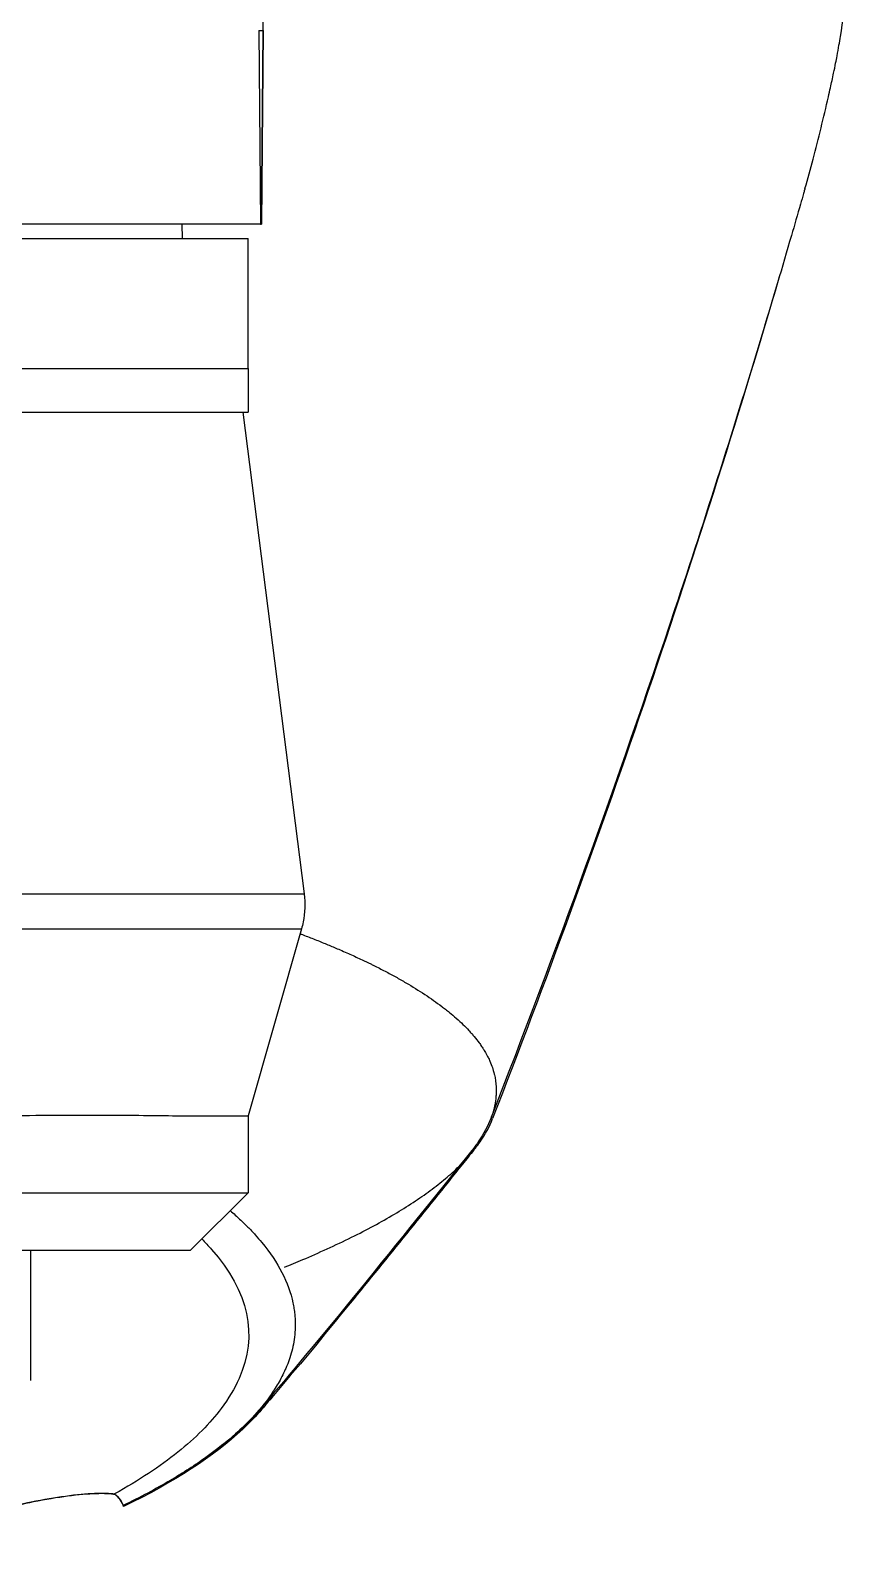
# Model space of a CAD drawing. Header units: millimetres. Extents: x 0 to 4378, y 0 to 2376.
# Drawn here: x 808.7 to 837.1, y 1954.2 to 2006.7 of the extents above; entities that cross this region are included whole.
import ezdxf

# ---------------------------------------------------------------- set-up
doc = ezdxf.new("R2010")
doc.units = ezdxf.units.MM
doc.header["$LTSCALE"] = 0.2

# ---------------------------------------------------------------- blocks, each defined once
blk = doc.blocks.new('A$C67cfe5fe')
for p, q in [((39.525, -159.701), (39.133, -123.115)), ((39.372, -159.7), (39.432, -166.4)), ((39.372, -159.7), (39.525, -159.701)), ((39.467, -166.4), (39.525, -159.701)), ((39.525, -159.701), (39.467, -166.4)), ((39.432, -166.4), (0.5, -166.4)), ((36.713, -166.4), (36.721, -166.9)), ((39.432, -166.4), (39.467, -166.4)), ((39.467, -166.4), (39.467, -166.4)), ((-39, -166.9), (39, -166.9)), ((39, -171.4), (39, -166.9)), ((-39, -171.4), (39, -171.4)), ((-39, -171.4), (39, -171.4)), ((39, -171.4), (39, -172.9)), ((-39, -172.9), (39, -172.9)), ((38.817, -172.9), (40.94, -189.566)), ((32.847, -189.566), (32.847, -189.566)), ((40.849, -190.77), (39, -197.241)), ((46.243, -193.907), (46.243, -193.907)), ((39, -197.241), (39, -199.9)), ((-39, -199.9), (39, -199.9)), ((37, -201.9), (39, -199.9)), ((37, -201.9), (-37, -201.9)), ((31.475, -201.9), (31.475, -206.4)), ((42.534, -203.719), (42.534, -203.719))]:
    blk.add_line(p, q)
for points, knots in [([(58.254, -165.167), (58.35, -164.829), (58.444, -164.49), (58.725, -163.435), (58.901, -162.719), (59.088, -161.895), (59.112, -161.789), (59.153, -161.604), (59.172, -161.519), (59.208, -161.35), (59.227, -161.263), (59.27, -161.061), (59.292, -160.949), (59.331, -160.751), (59.347, -160.668), (59.386, -160.463), (59.408, -160.34), (59.447, -160.115), (59.465, -160.013), (59.568, -159.382), (59.64, -158.853), (59.771, -157.636), (59.819, -156.947), (59.867, -155.561), (59.866, -154.863), (59.821, -153.721), (59.793, -153.274), (59.746, -152.726), (59.737, -152.625), (59.709, -152.337), (59.689, -152.151), (59.614, -151.514), (59.549, -151.06), (59.434, -150.365), (59.389, -150.12), (59.326, -149.791), (59.309, -149.706), (59.283, -149.576), (59.274, -149.533), (59.245, -149.392), (59.224, -149.292), (59.17, -149.044), (59.136, -148.889), (59.06, -148.545), (59.018, -148.362), (58.934, -148), (58.891, -147.822), (58.833, -147.582), (58.819, -147.524), (58.768, -147.316), (58.729, -147.161), (58.631, -146.775), (58.573, -146.556), (58.471, -146.172), (58.426, -146.008), (58.336, -145.683), (58.29, -145.518), (58.169, -145.095), (58.094, -144.841), (57.959, -144.395), (57.903, -144.209), (57.801, -143.883), (57.757, -143.743), (57.689, -143.532), (57.666, -143.461), (57.577, -143.187), (57.51, -142.984), (57.134, -141.868), (56.802, -140.957), (56.062, -139.072), (55.648, -138.095), (55.033, -136.747), (54.855, -136.368), (54.585, -135.807), (54.496, -135.625), (54.193, -135.013), (53.972, -134.58), (53.513, -133.707), (53.273, -133.264), (52.491, -131.864), (51.925, -130.912), (50.835, -129.193), (50.322, -128.424), (49.162, -126.769), (48.506, -125.885), (47.267, -124.309), (46.694, -123.614), (44.368, -120.916), (42.463, -118.975), (40.384, -117.136)], [-5.231512, -5.231512, -5.231512, -5.231512, -5.19041, -5.19041, -5.103809, -5.103809, -5.091041, -5.091041, -5.081268, -5.081268, -5.070806, -5.070806, -5.057101, -5.057101, -5.047416, -5.047416, -5.032993, -5.032993, -5.021064, -5.021064, -4.959513, -4.959513, -4.879662, -4.879662, -4.798866, -4.798866, -4.746913, -4.746913, -4.735039, -4.735039, -4.713278, -4.713278, -4.660559, -4.660559, -4.631405, -4.631405, -4.620962, -4.620962, -4.61581, -4.61581, -4.603824, -4.603824, -4.585775, -4.585775, -4.565126, -4.565126, -4.545061, -4.545061, -4.538129, -4.538129, -4.518662, -4.518662, -4.489931, -4.489931, -4.468034, -4.468034, -4.446173, -4.446173, -4.412022, -4.412022, -4.38742, -4.38742, -4.368644, -4.368644, -4.359076, -4.359076, -4.331844, -4.331844, -4.208918, -4.208918, -4.076245, -4.076245, -4.023995, -4.023995, -3.998904, -3.998904, -3.939656, -3.939656, -3.878964, -3.878964, -3.746371, -3.746371, -3.637173, -3.637173, -3.509455, -3.509455, -3.406658, -3.406658, -3.1054, -3.1054, -3.1054, -3.1054]), ([(58.254, -165.167), (58.253, -165.171), (58.251, -165.176), (58.246, -165.194), (58.242, -165.208), (58.227, -165.262), (58.215, -165.302), (58.169, -165.464), (58.134, -165.586), (57.995, -166.071), (57.89, -166.435), (57.467, -167.889), (57.145, -168.975), (55.84, -173.308), (54.818, -176.527), (51.766, -185.699), (49.635, -191.577), (47.394, -197.335)], [0, 0, 0, 0, 0.001443, 0.001443, 0.005773, 0.005773, 0.018764, 0.018764, 0.057734, 0.057734, 0.174646, 0.174646, 0.525395, 0.525395, 1.577897, 1.577897, 3.556056, 3.556056, 3.556056, 3.556056]), ([(10.424, -189.566), (14.454, -189.566), (18.319, -189.566), (21.827, -189.566), (23.818, -189.566), (25.726, -189.566), (27.481, -189.566), (29.236, -189.566), (30.836, -189.566), (32.284, -189.566), (33.732, -189.566), (35.038, -189.566), (36.149, -189.566), (37.259, -189.566), (38.179, -189.566), (38.912, -189.566), (39.644, -189.566), (40.19, -189.566), (40.526, -189.566), (40.802, -189.566), (40.94, -189.566), (40.94, -189.566)], [-1, -1, -1, -1, -0.8874103, -0.8874103, -0.8874103, -0.8234994, -0.8234994, -0.8234994, -0.7595886, -0.7595886, -0.7595886, -0.6956777, -0.6956777, -0.6956777, -0.6317668, -0.6317668, -0.6317668, -0.5678559, -0.5678559, -0.5678559, -0.5152333, -0.5152333, -0.5152333, -0.5152333]), ([(40.94, -189.566), (40.981, -189.888), (40.969, -190.22), (40.889, -190.616), (40.871, -190.693), (40.849, -190.77)], [0, 0, 0, 0, 0.0972186, 0.0972186, 0.1210634, 0.1210634, 0.1210634, 0.1210634]), ([(9.411, -190.77), (13.79, -190.77), (17.992, -190.77), (21.778, -190.77), (23.765, -190.77), (25.669, -190.77), (27.42, -190.77), (29.171, -190.77), (30.768, -190.77), (32.212, -190.77), (33.657, -190.77), (34.96, -190.77), (36.068, -190.77), (37.176, -190.77), (38.094, -190.77), (38.825, -190.77), (39.555, -190.77), (40.1, -190.77), (40.435, -190.77), (40.711, -190.77), (40.849, -190.77), (40.849, -190.77)], [0, 0, 0, 0, 0.1205223, 0.1205223, 0.1205223, 0.1837668, 0.1837668, 0.1837668, 0.2470112, 0.2470112, 0.2470112, 0.3102557, 0.3102557, 0.3102557, 0.3735002, 0.3735002, 0.3735002, 0.4367446, 0.4367446, 0.4367446, 0.4888005, 0.4888005, 0.4888005, 0.4888005]), ([(40.799, -190.945), (40.834, -190.958), (40.87, -190.971), (40.905, -190.985), (41.042, -191.037), (41.177, -191.09), (41.31, -191.142), (41.447, -191.196), (41.587, -191.253), (41.717, -191.306), (41.839, -191.356), (41.951, -191.403), (42.086, -191.461), (42.22, -191.519), (42.377, -191.587), (42.524, -191.653), (42.67, -191.718), (42.806, -191.781), (42.944, -191.846), (43.044, -191.894), (43.143, -191.941), (43.24, -191.988), (43.276, -192.006), (43.312, -192.024), (43.348, -192.042), (43.48, -192.108), (43.609, -192.173), (43.735, -192.239), (43.798, -192.273), (43.86, -192.306), (43.922, -192.339), (43.984, -192.372), (44.044, -192.405), (44.105, -192.439), (44.225, -192.505), (44.342, -192.572), (44.457, -192.639), (44.686, -192.773), (44.903, -192.909), (45.11, -193.045), (45.213, -193.113), (45.313, -193.181), (45.41, -193.25), (45.508, -193.318), (45.602, -193.387), (45.694, -193.456), (45.739, -193.49), (45.784, -193.525), (45.828, -193.559), (45.872, -193.594), (45.916, -193.629), (45.959, -193.663), (46.041, -193.731), (46.121, -193.798), (46.197, -193.866), (46.2, -193.868), (46.202, -193.87), (46.204, -193.872), (46.283, -193.941), (46.358, -194.011), (46.43, -194.081), (46.502, -194.151), (46.57, -194.222), (46.636, -194.292), (46.668, -194.327), (46.7, -194.362), (46.731, -194.397), (46.762, -194.432), (46.792, -194.468), (46.821, -194.503), (46.879, -194.573), (46.934, -194.644), (46.986, -194.714), (47.017, -194.756), (47.046, -194.798), (47.074, -194.84), (47.075, -194.84), (47.076, -194.841), (47.076, -194.842), (47.085, -194.855), (47.104, -194.883), (47.132, -194.927), (47.153, -194.96), (47.178, -195.002), (47.207, -195.052), (47.223, -195.079), (47.24, -195.109), (47.257, -195.141), (47.274, -195.174), (47.293, -195.209), (47.312, -195.248), (47.325, -195.274), (47.338, -195.302), (47.351, -195.331), (47.354, -195.339), (47.358, -195.347), (47.361, -195.355), (47.397, -195.437), (47.425, -195.509), (47.446, -195.57), (47.497, -195.719), (47.514, -195.805), (47.519, -195.826), (47.533, -195.884), (47.544, -195.942), (47.553, -196), (47.564, -196.072), (47.571, -196.143), (47.575, -196.215), (47.577, -196.247), (47.578, -196.279), (47.579, -196.311), (47.58, -196.351), (47.58, -196.39), (47.579, -196.43), (47.577, -196.476), (47.575, -196.521), (47.571, -196.567), (47.565, -196.648), (47.555, -196.89), (47.41, -197.291), (47.408, -197.297), (47.405, -197.304), (47.403, -197.311), (47.299, -197.591), (47.151, -197.87), (46.96, -198.147), (46.891, -198.246), (46.818, -198.344), (46.738, -198.443)], [0.4528284, 0.4528284, 0.4528284, 0.4528284, 0.4548932, 0.4548932, 0.4548932, 0.4629051, 0.4629051, 0.4629051, 0.4712008, 0.4712008, 0.4712008, 0.4789288, 0.4789288, 0.4789288, 0.4866568, 0.4866568, 0.4866568, 0.4943848, 0.4943848, 0.4943848, 0.5, 0.5, 0.5, 0.502414, 0.502414, 0.502414, 0.5112437, 0.5112437, 0.5112437, 0.5156585, 0.5156585, 0.5156585, 0.5200734, 0.5200734, 0.5200734, 0.528903, 0.528903, 0.528903, 0.5465624, 0.5465624, 0.5465624, 0.555392, 0.555392, 0.555392, 0.5642217, 0.5642217, 0.5642217, 0.5686366, 0.5686366, 0.5686366, 0.5730514, 0.5730514, 0.5730514, 0.5816327, 0.5816327, 0.5816327, 0.5818813, 0.5818813, 0.5818813, 0.5907202, 0.5907202, 0.5907202, 0.5995591, 0.5995591, 0.5995591, 0.6039786, 0.6039786, 0.6039786, 0.6083981, 0.6083981, 0.6083981, 0.6172371, 0.6172371, 0.6172371, 0.622449, 0.622449, 0.622449, 0.6229413, 0.6229413, 0.6229413, 0.6298917, 0.6298917, 0.6298917, 0.6351416, 0.6351416, 0.6351416, 0.6379546, 0.6379546, 0.6379546, 0.6408496, 0.6408496, 0.6408496, 0.6428571, 0.6428571, 0.6428571, 0.6433986, 0.6433986, 0.6433986, 0.6491487, 0.6491487, 0.6491487, 0.6632653, 0.6632653, 0.6632653, 0.6704637, 0.6704637, 0.6704637, 0.6793393, 0.6793393, 0.6793393, 0.6833065, 0.6833065, 0.6833065, 0.6882149, 0.6882149, 0.6882149, 0.6938776, 0.6938776, 0.6938776, 0.7239727, 0.7239727, 0.7239727, 0.7244898, 0.7244898, 0.7244898, 0.7589042, 0.7589042, 0.7589042, 0.7711802, 0.7711802, 0.7711802, 0.7711802]), ([(-39, -197.248), (-39, -197.247), (-38.986, -197.244), (-38.919, -197.239), (-38.849, -197.24), (-38.678, -197.235), (-38.592, -197.232), (-38.251, -197.225), (-37.926, -197.222), (-37.177, -197.225), (-36.779, -197.229), (-35.861, -197.238), (-35.34, -197.242), (-33.983, -197.235), (-33.104, -197.221), (-31.556, -197.212), (-30.953, -197.211), (-29.331, -197.216), (-28.271, -197.226), (-25.264, -197.246), (-23.214, -197.228), (-18.536, -197.208), (-15.895, -197.229), (-12.14, -197.241), (-11.129, -197.24), (-8.385, -197.239), (-6.632, -197.24), (-4.355, -197.24), (-3.847, -197.24), (-2.731, -197.24), (-2.124, -197.24), (-0.864, -197.24), (-0.211, -197.241), (0.839, -197.241), (1.235, -197.241), (1.775, -197.24), (1.918, -197.24), (3.42, -197.24), (4.776, -197.233), (10.446, -197.215), (14.618, -197.255), (19.811, -197.224), (21.107, -197.215), (23.152, -197.211), (23.929, -197.213), (26.845, -197.226), (28.809, -197.246), (31.772, -197.223), (32.88, -197.212), (34.836, -197.216), (35.681, -197.231), (37.035, -197.244), (37.565, -197.239), (38.258, -197.239), (38.483, -197.24), (38.816, -197.24), (38.923, -197.239), (38.99, -197.241), (39, -197.241), (39, -197.241)], [-18.187613, -18.187613, -18.187613, -18.187613, -18.013356, -18.013356, -17.752865, -17.752865, -17.569307, -17.569307, -17.129255, -17.129255, -16.762146, -16.762146, -16.387459, -16.387459, -15.882593, -15.882593, -15.586977, -15.586977, -15.126345, -15.126345, -14.357922, -14.357922, -13.491729, -13.491729, -13.178557, -13.178557, -12.649887, -12.649887, -12.498415, -12.498415, -12.318089, -12.318089, -12.124815, -12.124815, -12.007373, -12.007373, -11.964756, -11.964756, -11.555527, -11.555527, -10.242526, -10.242526, -9.787003, -9.787003, -9.494757, -9.494757, -8.658648, -8.658648, -8.069674, -8.069674, -7.481399, -7.481399, -6.943069, -6.943069, -6.570845, -6.570845, -6.198458, -6.198458, -6.048973, -6.048973, -6.048973, -6.048973]), ([(40.258, -202.478), (40.466, -202.394), (40.678, -202.306), (40.891, -202.216), (41.446, -201.979), (42.016, -201.721), (42.582, -201.44), (42.839, -201.313), (43.095, -201.181), (43.348, -201.044), (43.588, -200.915), (43.825, -200.781), (44.058, -200.643), (44.279, -200.512), (44.496, -200.377), (44.708, -200.237), (44.81, -200.17), (44.912, -200.102), (45.011, -200.032), (45.109, -199.965), (45.205, -199.896), (45.299, -199.827), (45.391, -199.759), (45.481, -199.689), (45.57, -199.62), (45.657, -199.551), (45.742, -199.482), (45.826, -199.412), (45.988, -199.275), (46.143, -199.136), (46.289, -198.993), (46.361, -198.924), (46.43, -198.853), (46.497, -198.782), (46.522, -198.755), (46.547, -198.728), (46.572, -198.701), (46.611, -198.658), (46.65, -198.614), (46.687, -198.571), (46.809, -198.43), (46.92, -198.288), (47.019, -198.146), (47.205, -197.879), (47.351, -197.61), (47.455, -197.34)], [0.1501569, 0.1501569, 0.1501569, 0.1501569, 0.1596628, 0.1596628, 0.1596628, 0.1844055, 0.1844055, 0.1844055, 0.1956083, 0.1956083, 0.1956083, 0.2062043, 0.2062043, 0.2062043, 0.2162824, 0.2162824, 0.2162824, 0.2211495, 0.2211495, 0.2211495, 0.2259119, 0.2259119, 0.2259119, 0.230576, 0.230576, 0.230576, 0.2351478, 0.2351478, 0.2351478, 0.2440349, 0.2440349, 0.2440349, 0.2483593, 0.2483593, 0.2483593, 0.25, 0.25, 0.25, 0.2552322, 0.2552322, 0.2552322, 0.2722194, 0.2722194, 0.2722194, 0.3041424, 0.3041424, 0.3041424, 0.3041424]), ([(46.738, -198.443), (44.345, -201.419), (41.221, -205.309), (39.538, -207.238), (39.532, -207.245), (39.455, -207.333), (39.382, -207.416), (39.308, -207.499)], [0, 0, 0, 0, 1.185862, 1.185862, 1.188063, 1.188063, 1.222407, 1.222407, 1.222407, 1.222407]), ([(38.38, -200.52), (38.441, -200.572), (38.501, -200.624), (38.662, -200.768), (38.759, -200.858), (38.9, -200.995), (38.948, -201.042), (39.038, -201.133), (39.08, -201.177), (39.167, -201.269), (39.21, -201.315), (39.329, -201.447), (39.406, -201.537), (40.042, -202.311), (40.401, -203.009), (40.565, -203.777), (40.577, -203.842), (40.597, -203.973), (40.606, -204.036), (40.619, -204.162), (40.623, -204.224), (40.629, -204.346), (40.631, -204.406), (40.63, -204.525), (40.629, -204.584), (40.62, -204.753), (40.609, -204.866), (40.562, -205.192), (40.51, -205.406), (40.413, -205.702), (40.38, -205.793), (40.325, -205.928), (40.307, -205.971), (40.251, -206.098), (40.211, -206.181), (40.129, -206.342), (40.086, -206.419), (39.957, -206.642), (39.863, -206.787), (39.581, -207.184), (39.374, -207.435), (38.965, -207.87), (38.775, -208.055), (38.262, -208.514), (37.92, -208.786), (37.358, -209.188), (37.163, -209.321), (36.857, -209.519), (36.754, -209.585), (36.595, -209.683), (36.541, -209.715), (36.461, -209.764), (36.434, -209.78), (36.393, -209.805), (36.379, -209.813), (36.352, -209.829), (36.338, -209.837), (36.325, -209.845)], [1.3223335, 1.3223335, 1.3223335, 1.3223335, 1.3366146, 1.3366146, 1.3613325, 1.3613325, 1.3729594, 1.3729594, 1.3842218, 1.3842218, 1.395507, 1.395507, 1.4186699, 1.4186699, 1.5960719, 1.5960719, 1.6127521, 1.6127521, 1.6287678, 1.6287678, 1.6441718, 1.6441718, 1.6590032, 1.6590032, 1.6734751, 1.6734751, 1.7021065, 1.7021065, 1.7566377, 1.7566377, 1.781274, 1.781274, 1.7927075, 1.7927075, 1.8146793, 1.8146793, 1.8354545, 1.8354545, 1.8744769, 1.8744769, 1.9428066, 1.9428066, 1.9940846, 1.9940846, 2.0709979, 2.0709979, 2.1094518, 2.1094518, 2.1286661, 2.1286661, 2.1382733, 2.1382733, 2.143077, 2.143077, 2.1454789, 2.1454789, 2.147874, 2.147874, 2.147874, 2.147874]), ([(37.399, -201.501), (37.518, -201.62), (37.631, -201.74), (39.027, -203.319), (39.352, -204.831), (38.536, -206.678), (38.331, -207.022), (37.688, -207.877), (37.186, -208.383), (36.263, -209.124), (35.927, -209.367), (35.198, -209.849), (34.807, -210.086), (34.388, -210.319)], [5.852745, 5.852745, 5.852745, 5.852745, 5.997516, 5.997516, 7.753462, 7.753462, 8.159608, 8.159608, 8.770872, 8.770872, 9.07783, 9.07783, 9.385555, 9.385555, 9.385555, 9.385555]), ([(42.534, -203.719), (42.518, -203.738), (42.478, -203.788), (42.414, -203.863), (42.346, -203.942), (42.275, -204.021), (42.177, -204.129), (42.079, -204.231), (42.009, -204.302), (41.992, -204.319)], [7.8342884, 7.8342884, 7.8342884, 7.8342884, 7.8554386, 7.889102, 7.918277, 7.9429624, 7.9777685, 8.038117, 8.0573188, 8.0573188, 8.0573188, 8.0573188]), ([(39.477, -207.39), (39.279, -207.623), (39.058, -207.853), (37.815, -209.019), (36.433, -209.919), (34.693, -210.753)], [-1.228369, -1.228369, -1.228369, -1.228369, -0.987299, -0.987299, -0.000001, -0.000001, -0.000001, -0.000001]), ([(38.932, -207.898), (38.974, -207.859), (39.013, -207.824), (39.047, -207.791), (39.29, -207.564), (39.531, -207.318), (39.761, -207.053)], [-0.88247529, -0.88247529, -0.88247529, -0.88247529, -0.875, -0.875, -0.875, -0.84257967, -0.84257967, -0.84257967, -0.84257967]), ([(39.845, -206.953), (39.845, -206.954), (39.844, -206.955), (39.843, -206.956), (39.842, -206.957), (39.84, -206.96), (39.838, -206.962), (39.83, -206.971), (39.825, -206.978), (39.802, -207.005), (39.785, -207.026), (39.749, -207.068), (39.731, -207.09), (39.703, -207.123), (39.694, -207.134), (39.68, -207.15), (39.675, -207.156), (39.668, -207.164), (39.666, -207.167), (39.663, -207.17), (39.662, -207.171), (39.662, -207.172), (39.661, -207.172), (39.661, -207.173), (39.661, -207.173), (39.66, -207.174), (39.66, -207.174), (39.659, -207.175), (39.659, -207.175), (39.658, -207.176), (39.658, -207.176), (39.658, -207.176)], [0, 0, 0, 0, 0.00028641, 0.00028641, 0.00060014, 0.00060014, 0.0015413, 0.0015413, 0.00436481, 0.00436481, 0.01283534, 0.01283534, 0.02193035, 0.02193035, 0.02647792, 0.02647792, 0.02875179, 0.02875179, 0.02988877, 0.02988877, 0.03017303, 0.03017303, 0.03027991, 0.03027991, 0.03046338, 0.03046338, 0.03064261, 0.03064261, 0.03106786, 0.03106786, 0.03119694, 0.03119694, 0.03119694, 0.03119694]), ([(36.325, -209.845), (36.072, -209.994), (35.809, -210.142), (35.262, -210.434), (34.978, -210.578), (34.684, -210.721)], [0.000026, 0.000026, 0.000026, 0.000026, 0.1679092, 0.1679092, 0.336286, 0.336286, 0.336286, 0.336286]), ([(27.345, -212.211), (27.342, -212.172), (27.36, -212.126), (27.44, -212.028), (27.497, -211.977), (27.681, -211.846), (27.822, -211.764), (28.162, -211.597), (28.351, -211.514), (28.802, -211.337), (29.064, -211.244), (29.691, -211.042), (30.052, -210.939), (30.791, -210.748), (31.157, -210.665), (31.936, -210.507), (32.334, -210.44), (33.074, -210.339), (33.409, -210.308), (33.984, -210.284), (34.219, -210.292), (34.388, -210.319)], [-1.14528, -1.14528, -1.14528, -1.14528, -1.059047, -1.059047, -0.979891, -0.979891, -0.875786, -0.875786, -0.784614, -0.784614, -0.687046, -0.687046, -0.571812, -0.571812, -0.456499, -0.456499, -0.315176, -0.315176, -0.162073, -0.162073, 0, 0, 0, 0]), ([(34.417, -210.344), (34.256, -210.314), (34.029, -210.303), (33.469, -210.323), (33.141, -210.351), (32.407, -210.446), (32.008, -210.511), (31.225, -210.667), (30.857, -210.749), (30.112, -210.938), (29.746, -211.042), (29.184, -211.22), (28.979, -211.29), (28.79, -211.36)], [-1.1501913, -1.1501913, -1.1501913, -1.1501913, -0.9889999, -0.9889999, -0.8366201, -0.8366201, -0.6937554, -0.6937554, -0.5778555, -0.5778555, -0.4623542, -0.4623542, -0.3890747, -0.3890747, -0.3890747, -0.3890747]), ([(34.388, -210.319), (34.465, -210.383), (34.528, -210.45), (34.626, -210.585), (34.662, -210.653), (34.684, -210.721)], [-0.1192508, -0.1192508, -0.1192508, -0.1192508, -0.0589613, -0.0589613, 0, 0, 0, 0]), ([(34.693, -210.753), (34.675, -210.684), (34.642, -210.615), (34.558, -210.49), (34.512, -210.435), (34.456, -210.38)], [-0.1210449, -0.1210449, -0.1210449, -0.1210449, -0.0602153, -0.0602153, -0.010786, -0.010786, -0.010786, -0.010786]), ([(34.699, -210.714), (34.699, -210.715), (34.699, -210.716), (34.697, -210.729), (34.695, -210.741), (34.693, -210.753)], [-0.01593505, -0.01593505, -0.01593505, -0.01593505, -0.01438409, -0.01438409, -0.00000101, -0.00000101, -0.00000101, -0.00000101])]:
    blk.add_open_spline(points, degree=3, knots=knots)
for points in [[(57.363, -168.233), (54.428, -178.242), (51.087, -187.966), (47.455, -197.34)], [(40.849, -190.77), (40.849, -190.77), (40.849, -190.77), (40.849, -190.77)], [(46.81, -198.424), (46.677, -198.588), (46.545, -198.752), (46.413, -198.916)], [(46.413, -198.916), (45.118, -200.528), (43.829, -202.128), (42.534, -203.719)], [(42.534, -203.719), (41.612, -204.851), (40.701, -205.96), (39.759, -207.05)], [(37.717, -208.93), (38.503, -208.363), (39.152, -207.776), (39.656, -207.178)], [(39.656, -207.178), (39.597, -207.249), (39.537, -207.32), (39.477, -207.39)], [(39.656, -207.178), (39.657, -207.178), (39.657, -207.177), (39.658, -207.176)]]:
    blk.add_open_spline(points, degree=3)

msp = doc.modelspace()

# ---------------------------------------------------------------- block references
msp.add_blockref('A$C67cfe5fe', (777.219, 2166.397))

doc.saveas('drawing.dxf')
